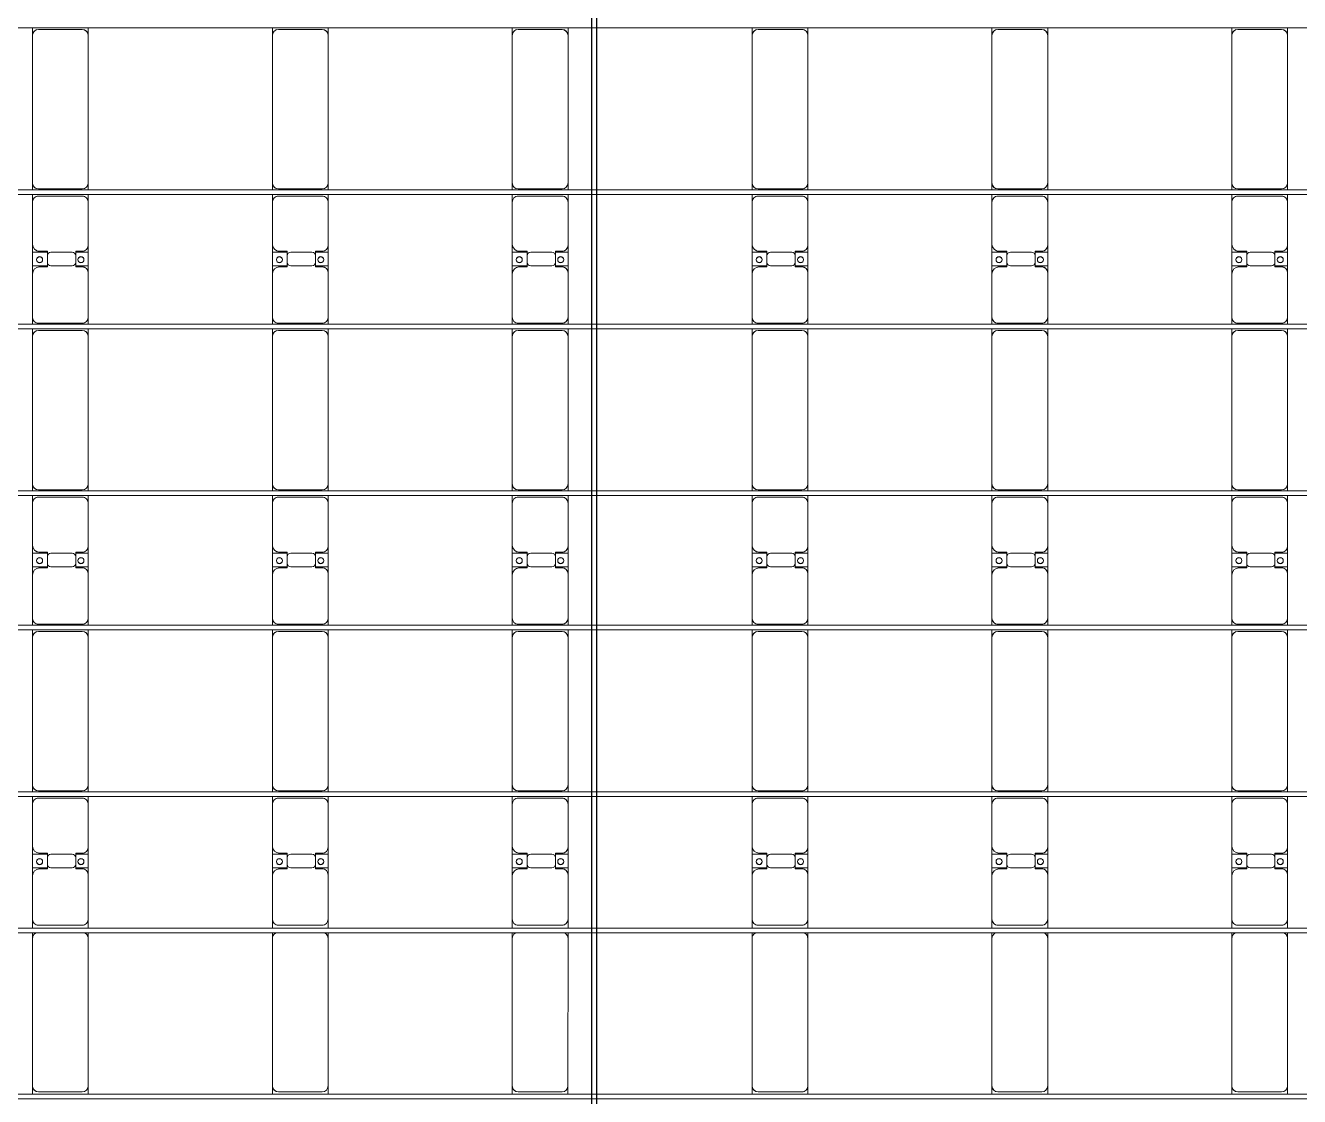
# Model space of a CAD drawing. Header units: millimetres. Extents: x -147246 to 112336, y -213734 to -86506.
# Drawn here: x -44406 to -33783, y -167387 to -158455 of the extents above; entities that cross this region are included whole.
import ezdxf

# ---------------------------------------------------------------- set-up
doc = ezdxf.new("R2010")
doc.units = ezdxf.units.MM
doc.layers.add('A-GENM', color=13, linetype='Continuous', lineweight=9)
doc.layers.add('S-BEAM', color=12, linetype='Continuous', lineweight=9)

# ---------------------------------------------------------------- blocks, each defined once
blk = doc.blocks.new('Dầm C52 - Dầm C52-18786-BỐ TRÍ KHUNG KẾT CẤU BÈ PIN 05')
at = {"layer": 'S-BEAM', "color": 1}
blk.add_line((-74474, 20), (74474, 20), dxfattribs=at)
blk = doc.blocks.new('Dầm C52 - Dầm C52-18787-BỐ TRÍ KHUNG KẾT CẤU BÈ PIN 05')
at = {"layer": 'S-BEAM', "color": 1}
for p, q in [((-74474, 20), (74474, 20)), ((74474, -20), (-74474, -20))]:
    blk.add_line(p, q, dxfattribs=at)
blk = doc.blocks.new('Dầm C52 - Dầm C52-18788-BỐ TRÍ KHUNG KẾT CẤU BÈ PIN 05')
at = {"layer": 'S-BEAM', "color": 1}
for p, q in [((-74474, 20), (74474, 20)), ((74474, -20), (-74474, -20))]:
    blk.add_line(p, q, dxfattribs=at)
blk = doc.blocks.new('Dầm C52 - Dầm C52-18789-BỐ TRÍ KHUNG KẾT CẤU BÈ PIN 05')
at = {"layer": 'S-BEAM', "color": 1}
for p, q in [((-74474, 20), (74474, 20)), ((74474, -20), (-74474, -20))]:
    blk.add_line(p, q, dxfattribs=at)
blk = doc.blocks.new('Dầm C52 - Dầm C52-18790-BỐ TRÍ KHUNG KẾT CẤU BÈ PIN 05')
at = {"layer": 'S-BEAM', "color": 1}
for p, q in [((-74474, 20), (74474, 20)), ((74474, -20), (-74474, -20))]:
    blk.add_line(p, q, dxfattribs=at)
blk = doc.blocks.new('Dầm C52 - Hộp 40x60-25899-BỐ TRÍ KHUNG KẾT CẤU BÈ PIN 05')
at = {"layer": 'S-BEAM', "color": 3, "lineweight": 25}
for p, q in [((-55977, 20), (55977, 20)), ((55977, -20), (-55977, -20))]:
    blk.add_line(p, q, dxfattribs=at)
blk = doc.blocks.new('Dai phao do pin - DẢI PHAO ĐỠ PIN-V27-BỐ TRÍ KHUNG KẾT CẤU BÈ PIN 05')
at = {"layer": 'A-GENM', "color": 7}
for p, q in [((34451, 242), (34520, 242)), ((35750, 242), (34520, 242)), ((35750, 242), (35796, 242)), ((35836, 242), (35910, 242)), ((36270, 242), (35910, 242)), ((36270, 242), (36452, 242)), ((36338, 242), (36520, 242)), ((36338, 118), (36338, 242)), ((36452, 242), (36452, 118)), ((36870, 242), (36520, 242)), ((36870, 242), (36933, 242)), ((36973, 242), (37030, 242)), ((38260, 242), (37030, 242)), ((38260, 242), (38323, 242)), ((38363, 242), (38420, 242)), ((38780, 242), (38420, 242)), ((38780, 242), (38962, 242)), ((38848, 242), (39030, 242)), ((38848, 118), (38848, 242)), ((38962, 242), (38962, 118)), ((39380, 242), (39030, 242)), ((39380, 242), (39443, 242)), ((39483, 242), (39540, 242)), ((40770, 242), (39540, 242)), ((40770, 242), (40833, 242)), ((40873, 242), (40930, 242)), ((41290, 242), (40930, 242)), ((41290, 242), (41472, 242)), ((41358, 242), (41540, 242)), ((41358, 118), (41358, 242)), ((41472, 242), (41472, 118)), ((41890, 242), (41540, 242)), ((41890, 242), (41953, 242)), ((41993, 242), (42050, 242)), ((43280, 242), (42050, 242)), ((43280, 242), (43343, 242)), ((34470, 192), (34470, -173)), ((35860, 192), (35860, -173)), ((36330, 118), (36330, 182)), ((36422, 118), (36330, 118)), ((36460, 118), (36368, 118)), ((36460, 182), (36460, 118)), ((36920, -173), (36920, 192)), ((36980, 192), (36980, -173)), ((38310, -173), (38310, 192)), ((38370, 192), (38370, -173)), ((38840, 118), (38840, 182)), ((38932, 118), (38840, 118)), ((38970, 118), (38878, 118)), ((38970, 182), (38970, 118)), ((39430, -173), (39430, 192)), ((39490, 192), (39490, -173)), ((40820, -173), (40820, 192)), ((40880, 192), (40880, -173)), ((41350, 118), (41350, 182)), ((41442, 118), (41350, 118)), ((41480, 118), (41388, 118)), ((41480, 182), (41480, 118)), ((41940, -173), (41940, 192)), ((42000, 192), (42000, -173)), ((43330, -173), (43330, 192)), ((36338, 88), (36338, -88)), ((36452, -88), (36452, 88)), ((38848, 88), (38848, -88)), ((38962, -88), (38962, 88)), ((41358, 88), (41358, -88)), ((41472, -88), (41472, 88)), ((36330, -173), (36330, -118)), ((36330, -118), (36422, -118)), ((36338, -223), (36338, -118)), ((36368, -118), (36460, -118)), ((36452, -118), (36452, -223)), ((36460, -118), (36460, -173)), ((38840, -173), (38840, -118)), ((38840, -118), (38932, -118)), ((38848, -223), (38848, -118)), ((38878, -118), (38970, -118)), ((38962, -118), (38962, -223)), ((38970, -118), (38970, -173)), ((41350, -173), (41350, -118)), ((41350, -118), (41442, -118)), ((41358, -223), (41358, -118)), ((41388, -118), (41480, -118)), ((41472, -118), (41472, -223)), ((41480, -118), (41480, -173)), ((34520, -223), (34451, -223)), ((34520, -223), (35750, -223)), ((35796, -223), (35750, -223)), ((35910, -223), (35836, -223)), ((35910, -223), (36280, -223)), ((36452, -223), (36280, -223)), ((36510, -223), (36338, -223)), ((36510, -223), (36870, -223)), ((36933, -223), (36870, -223)), ((37030, -223), (36973, -223)), ((37030, -223), (38260, -223)), ((38323, -223), (38260, -223)), ((38420, -223), (38363, -223)), ((38420, -223), (38790, -223)), ((38962, -223), (38791, -223)), ((39020, -223), (38848, -223)), ((39020, -223), (39380, -223)), ((39443, -223), (39380, -223)), ((39540, -223), (39483, -223)), ((39540, -223), (40770, -223)), ((40833, -223), (40770, -223)), ((40930, -223), (40873, -223)), ((40930, -223), (41300, -223)), ((41472, -223), (41300, -223)), ((41530, -223), (41358, -223)), ((41530, -223), (41890, -223)), ((41953, -223), (41890, -223)), ((42050, -223), (41993, -223)), ((42050, -223), (43280, -223)), ((43343, -223), (43280, -223))]:
    blk.add_line(p, q, dxfattribs=at)
for centre, radius, start, end in [((34520, 192), 50, 90, 180), ((34520, 192), 50, 105, 180), ((35750, 192), 50, 30, 90), ((35750, 192), 50, 30, 90), ((35910, 192), 50, 90, 180), ((35910, 192), 50, 135, 180), ((36270, 182), 60, 360, 90), ((36520, 182), 60, 90, 180), ((36870, 192), 50, 0, 90), ((36870, 192), 50, 0, 45), ((37030, 192), 50, 90, 180), ((37030, 192), 50, 105, 180), ((38260, 192), 50, 360, 90), ((38260, 192), 50, 15, 90), ((38420, 192), 50, 90, 180), ((38420, 192), 50, 135, 180), ((38780, 182), 60, 360, 90), ((39030, 182), 60, 90, 180), ((39380, 192), 50, 0, 90), ((39380, 192), 50, 0, 45), ((39540, 192), 50, 90, 180), ((39540, 192), 50, 105, 180), ((40770, 192), 50, 0, 90), ((40770, 192), 50, 15, 90), ((40930, 192), 50, 90, 180), ((40930, 192), 50, 135, 180), ((41290, 182), 60, 360, 90), ((41540, 182), 60, 90, 180), ((41890, 192), 50, 360, 90), ((41890, 192), 50, 360, 45), ((42050, 192), 50, 90, 180), ((42050, 192), 50, 105, 180), ((43280, 192), 50, 360, 90), ((43280, 192), 50, 15, 90), ((36270, 182), 60, 360, 30), ((36368, 88), 30, 90, 180), ((36389, 183), 25, 0, 180), ((36389, 183), 25, 180, 0), ((36391, 183), 25, 0, 180), ((36391, 183), 25, 180, 0), ((36422, 88), 30, 0, 90), ((36520, 182), 60, 150, 180), ((38780, 182), 60, 360, 30), ((38878, 88), 30, 90, 180), ((38899, 183), 25, 0, 180), ((38899, 183), 25, 180, 360), ((38901, 183), 25, 360, 180), ((38901, 183), 25, 180, 360), ((38932, 88), 30, 0, 90), ((39030, 182), 60, 150, 180), ((41290, 182), 60, 360, 30), ((41388, 88), 30, 90, 180), ((41409, 183), 25, 0, 180), ((41409, 183), 25, 180, 0), ((41411, 183), 25, 0, 180), ((41411, 183), 25, 180, 0), ((41442, 88), 30, 0, 90), ((41540, 182), 60, 150, 180), ((36368, -88), 30, 180, 270), ((36422, -88), 30, 270, 360), ((38878, -88), 30, 180, 270), ((38932, -88), 30, 270, 0), ((41388, -88), 30, 180, 270), ((41442, -88), 30, 270, 0), ((34520, -173), 50, 180, 270), ((34520, -173), 50, 180, 270), ((35750, -173), 50, 270, 330), ((35750, -173), 50, 285, 330), ((35910, -173), 50, 180, 270), ((35910, -173), 50, 180, 225), ((36280, -173), 50, 270, 360), ((36280, -173), 50, 315, 0), ((36389, -162), 25, 0, 180), ((36389, -162), 25, 180, 0), ((36391, -162), 25, 0, 180), ((36391, -162), 25, 180, 0), ((36510, -173), 50, 180, 270), ((36510, -173), 50, 180, 225), ((36870, -173), 50, 270, 0), ((36870, -173), 50, 315, 360), ((37030, -173), 50, 180, 270), ((37030, -173), 50, 180, 270), ((38260, -173), 50, 270, 360), ((38260, -173), 50, 285, 360), ((38420, -173), 50, 180, 270), ((38420, -173), 50, 180, 225), ((38790, -173), 50, 270, 0), ((38790, -173), 50, 315, 0), ((38899, -162), 25, 360, 180), ((38899, -162), 25, 180, 360), ((38901, -162), 25, 0, 180), ((38901, -162), 25, 180, 360), ((39020, -173), 50, 180, 270), ((39020, -173), 50, 180, 225), ((39380, -173), 50, 270, 0), ((39380, -173), 50, 315, 0), ((39540, -173), 50, 180, 270), ((39540, -173), 50, 180, 270), ((40770, -173), 50, 270, 360), ((40770, -173), 50, 285, 0), ((40930, -173), 50, 180, 270), ((40930, -173), 50, 180, 225), ((41300, -173), 50, 270, 360), ((41300, -173), 50, 315, 0), ((41409, -162), 25, 360, 180), ((41409, -162), 25, 180, 360), ((41411, -162), 25, 0, 180), ((41411, -162), 25, 180, 0), ((41530, -173), 50, 180, 270), ((41530, -173), 50, 180, 225), ((41890, -173), 50, 270, 0), ((41890, -173), 50, 315, 0), ((42050, -173), 50, 180, 270), ((42050, -173), 50, 180, 270), ((43280, -173), 50, 270, 360), ((43280, -173), 50, 285, 360)]:
    blk.add_arc(centre, radius, start, end, dxfattribs=at)
blk = doc.blocks.new('Dai phao do pin - DẢI PHAO ĐỠ PIN-V28-BỐ TRÍ KHUNG KẾT CẤU BÈ PIN 05')
at = {"layer": 'A-GENM', "color": 7}
for p, q in [((34451, 242), (34520, 242)), ((35750, 242), (34520, 242)), ((35750, 242), (35796, 242)), ((35836, 242), (35910, 242)), ((36270, 242), (35910, 242)), ((36270, 242), (36452, 242)), ((36338, 242), (36520, 242)), ((36338, 118), (36338, 242)), ((36452, 242), (36452, 118)), ((36870, 242), (36520, 242)), ((36870, 242), (36933, 242)), ((36973, 242), (37030, 242)), ((38260, 242), (37030, 242)), ((38260, 242), (38323, 242)), ((38363, 242), (38420, 242)), ((38780, 242), (38420, 242)), ((38780, 242), (38962, 242)), ((38848, 242), (39030, 242)), ((38848, 118), (38848, 242)), ((38962, 242), (38962, 118)), ((39380, 242), (39030, 242)), ((39380, 242), (39443, 242)), ((39483, 242), (39540, 242)), ((40770, 242), (39540, 242)), ((40770, 242), (40833, 242)), ((40873, 242), (40930, 242)), ((41290, 242), (40930, 242)), ((41290, 242), (41472, 242)), ((41358, 242), (41540, 242)), ((41358, 118), (41358, 242)), ((41472, 242), (41472, 118)), ((41890, 242), (41540, 242)), ((41890, 242), (41953, 242)), ((41993, 242), (42050, 242)), ((43280, 242), (42050, 242)), ((43280, 242), (43343, 242)), ((34470, 192), (34470, -173)), ((35860, 192), (35860, -173)), ((36330, 118), (36330, 182)), ((36422, 118), (36330, 118)), ((36460, 118), (36368, 118)), ((36460, 182), (36460, 118)), ((36920, -173), (36920, 192)), ((36980, 192), (36980, -173)), ((38310, -173), (38310, 192)), ((38370, 192), (38370, -173)), ((38840, 118), (38840, 182)), ((38932, 118), (38840, 118)), ((38970, 118), (38878, 118)), ((38970, 182), (38970, 118)), ((39430, -173), (39430, 192)), ((39490, 192), (39490, -173)), ((40820, -173), (40820, 192)), ((40880, 192), (40880, -173)), ((41350, 118), (41350, 182)), ((41442, 118), (41350, 118)), ((41480, 118), (41388, 118)), ((41480, 182), (41480, 118)), ((41940, -173), (41940, 192)), ((42000, 192), (42000, -173)), ((43330, -173), (43330, 192)), ((36338, 88), (36338, -88)), ((36452, -88), (36452, 88)), ((38848, 88), (38848, -88)), ((38962, -88), (38962, 88)), ((41358, 88), (41358, -88)), ((41472, -88), (41472, 88)), ((36330, -173), (36330, -118)), ((36330, -118), (36422, -118)), ((36338, -223), (36338, -118)), ((36368, -118), (36460, -118)), ((36452, -118), (36452, -223)), ((36460, -118), (36460, -173)), ((38840, -173), (38840, -118)), ((38840, -118), (38932, -118)), ((38848, -223), (38848, -118)), ((38878, -118), (38970, -118)), ((38962, -118), (38962, -223)), ((38970, -118), (38970, -173)), ((41350, -173), (41350, -118)), ((41350, -118), (41442, -118)), ((41358, -223), (41358, -118)), ((41388, -118), (41480, -118)), ((41472, -118), (41472, -223)), ((41480, -118), (41480, -173)), ((34520, -223), (34451, -223)), ((34520, -223), (35750, -223)), ((35796, -223), (35750, -223)), ((35910, -223), (35836, -223)), ((35910, -223), (36280, -223)), ((36452, -223), (36280, -223)), ((36510, -223), (36338, -223)), ((36510, -223), (36870, -223)), ((36933, -223), (36870, -223)), ((37030, -223), (36973, -223)), ((37030, -223), (38260, -223)), ((38323, -223), (38260, -223)), ((38420, -223), (38363, -223)), ((38420, -223), (38790, -223)), ((38962, -223), (38791, -223)), ((39020, -223), (38848, -223)), ((39020, -223), (39380, -223)), ((39443, -223), (39380, -223)), ((39540, -223), (39483, -223)), ((39540, -223), (40770, -223)), ((40833, -223), (40770, -223)), ((40930, -223), (40873, -223)), ((40930, -223), (41300, -223)), ((41472, -223), (41300, -223)), ((41530, -223), (41358, -223)), ((41530, -223), (41890, -223)), ((41953, -223), (41890, -223)), ((42050, -223), (41993, -223)), ((42050, -223), (43280, -223)), ((43343, -223), (43280, -223))]:
    blk.add_line(p, q, dxfattribs=at)
for centre, radius, start, end in [((34520, 192), 50, 90, 180), ((34520, 192), 50, 105, 180), ((35750, 192), 50, 30, 90), ((35750, 192), 50, 50.7467, 90), ((35750, 192), 50, 30, 45), ((35910, 192), 50, 90, 180), ((35910, 192), 50, 135, 180), ((36270, 182), 60, 360, 90), ((36520, 182), 60, 90, 180), ((36870, 192), 50, 0, 90), ((36870, 192), 50, 0, 45), ((37030, 192), 50, 90, 180), ((37030, 192), 50, 105, 180), ((38260, 192), 50, 360, 90), ((38260, 192), 50, 50.7657, 90), ((38260, 192), 50, 15, 45), ((38420, 192), 50, 90, 180), ((38420, 192), 50, 135, 180), ((38780, 182), 60, 360, 90), ((39030, 182), 60, 90, 180), ((39380, 192), 50, 0, 90), ((39380, 192), 50, 0, 45), ((39540, 192), 50, 90, 180), ((39540, 192), 50, 105, 180), ((40770, 192), 50, 0, 90), ((40770, 192), 50, 50.7846, 90), ((40770, 192), 50, 15, 45), ((40930, 192), 50, 90, 180), ((40930, 192), 50, 135, 180), ((41290, 182), 60, 360, 90), ((41540, 182), 60, 90, 180), ((41890, 192), 50, 360, 90), ((41890, 192), 50, 360, 45), ((42050, 192), 50, 90, 180), ((42050, 192), 50, 105, 180), ((43280, 192), 50, 360, 90), ((43280, 192), 50, 50.8035, 90), ((43280, 192), 50, 15, 45), ((36270, 182), 60, 360, 30), ((36368, 88), 30, 90, 180), ((36389, 183), 25, 0, 180), ((36389, 183), 25, 180, 0), ((36391, 183), 25, 0, 180), ((36391, 183), 25, 180, 0), ((36422, 88), 30, 0, 90), ((36520, 182), 60, 150, 180), ((38780, 182), 60, 360, 30), ((38878, 88), 30, 90, 180), ((38899, 183), 25, 0, 180), ((38899, 183), 25, 180, 360), ((38901, 183), 25, 360, 180), ((38901, 183), 25, 180, 360), ((38932, 88), 30, 0, 90), ((39030, 182), 60, 150, 180), ((41290, 182), 60, 360, 30), ((41388, 88), 30, 90, 180), ((41409, 183), 25, 0, 180), ((41409, 183), 25, 180, 0), ((41411, 183), 25, 0, 180), ((41411, 183), 25, 180, 0), ((41442, 88), 30, 0, 90), ((41540, 182), 60, 150, 180), ((36368, -88), 30, 180, 270), ((36422, -88), 30, 270, 360), ((38878, -88), 30, 180, 270), ((38932, -88), 30, 270, 0), ((41388, -88), 30, 180, 270), ((41442, -88), 30, 270, 0), ((34520, -173), 50, 180, 270), ((34520, -173), 50, 180, 270), ((35750, -173), 50, 270, 330), ((35750, -173), 50, 285, 330), ((35910, -173), 50, 180, 270), ((35910, -173), 50, 180, 225), ((36280, -173), 50, 270, 360), ((36280, -173), 50, 315, 0), ((36389, -162), 25, 0, 180), ((36389, -162), 25, 180, 0), ((36391, -162), 25, 0, 180), ((36391, -162), 25, 180, 0), ((36510, -173), 50, 180, 270), ((36510, -173), 50, 180, 225), ((36870, -173), 50, 270, 0), ((36870, -173), 50, 315, 360), ((37030, -173), 50, 180, 270), ((37030, -173), 50, 180, 270), ((38260, -173), 50, 270, 360), ((38260, -173), 50, 285, 360), ((38420, -173), 50, 180, 270), ((38420, -173), 50, 180, 225), ((38790, -173), 50, 270, 0), ((38790, -173), 50, 315, 0), ((38899, -162), 25, 360, 180), ((38899, -162), 25, 180, 360), ((38901, -162), 25, 0, 180), ((38901, -162), 25, 180, 360), ((39020, -173), 50, 180, 270), ((39020, -173), 50, 180, 225), ((39380, -173), 50, 270, 0), ((39380, -173), 50, 315, 0), ((39540, -173), 50, 180, 270), ((39540, -173), 50, 180, 270), ((40770, -173), 50, 270, 360), ((40770, -173), 50, 285, 0), ((40930, -173), 50, 180, 270), ((40930, -173), 50, 180, 225), ((41300, -173), 50, 270, 360), ((41300, -173), 50, 315, 0), ((41409, -162), 25, 360, 180), ((41409, -162), 25, 180, 360), ((41411, -162), 25, 0, 180), ((41411, -162), 25, 180, 0), ((41530, -173), 50, 180, 270), ((41530, -173), 50, 180, 225), ((41890, -173), 50, 270, 0), ((41890, -173), 50, 315, 0), ((42050, -173), 50, 180, 270), ((42050, -173), 50, 180, 270), ((43280, -173), 50, 270, 360), ((43280, -173), 50, 285, 360)]:
    blk.add_arc(centre, radius, start, end, dxfattribs=at)
blk = doc.blocks.new('Dai phao do pin - DẢI PHAO ĐỠ PIN-V29-BỐ TRÍ KHUNG KẾT CẤU BÈ PIN 05')
at = {"layer": 'A-GENM', "color": 7}
for p, q in [((34451, 242), (34520, 242)), ((35750, 242), (34520, 242)), ((35750, 242), (35796, 242)), ((35836, 242), (35910, 242)), ((36270, 242), (35910, 242)), ((36270, 242), (36452, 242)), ((36338, 242), (36520, 242)), ((36338, 118), (36338, 242)), ((36452, 242), (36452, 118)), ((36870, 242), (36520, 242)), ((36870, 242), (36933, 242)), ((36973, 242), (37030, 242)), ((38260, 242), (37030, 242)), ((38260, 242), (38323, 242)), ((38363, 242), (38420, 242)), ((38780, 242), (38420, 242)), ((38780, 242), (38962, 242)), ((38848, 242), (39030, 242)), ((38848, 118), (38848, 242)), ((38962, 242), (38962, 118)), ((39380, 242), (39030, 242)), ((39380, 242), (39443, 242)), ((39483, 242), (39540, 242)), ((40770, 242), (39540, 242)), ((40770, 242), (40833, 242)), ((40873, 242), (40930, 242)), ((41290, 242), (40930, 242)), ((41290, 242), (41472, 242)), ((41358, 242), (41540, 242)), ((41358, 118), (41358, 242)), ((41472, 242), (41472, 118)), ((41890, 242), (41540, 242)), ((41890, 242), (41953, 242)), ((41993, 242), (42050, 242)), ((43280, 242), (42050, 242)), ((43280, 242), (43343, 242)), ((34470, 192), (34470, -173)), ((35860, 192), (35860, -173)), ((36330, 118), (36330, 182)), ((36422, 118), (36330, 118)), ((36460, 118), (36368, 118)), ((36460, 182), (36460, 118)), ((36920, -173), (36920, 192)), ((36980, 192), (36980, -173)), ((38310, -173), (38310, 192)), ((38370, 192), (38370, -173)), ((38840, 118), (38840, 182)), ((38932, 118), (38840, 118)), ((38970, 118), (38878, 118)), ((38970, 182), (38970, 118)), ((39430, -173), (39430, 192)), ((39490, 192), (39490, -173)), ((40820, -173), (40820, 192)), ((40880, 192), (40880, -173)), ((41350, 118), (41350, 182)), ((41442, 118), (41350, 118)), ((41480, 118), (41388, 118)), ((41480, 182), (41480, 118)), ((41940, -173), (41940, 192)), ((42000, 192), (42000, -173)), ((43330, -173), (43330, 192)), ((36338, 88), (36338, -88)), ((36452, -88), (36452, 88)), ((38848, 88), (38848, -88)), ((38962, -88), (38962, 88)), ((41358, 88), (41358, -88)), ((41472, -88), (41472, 88)), ((36330, -173), (36330, -118)), ((36330, -118), (36422, -118)), ((36338, -223), (36338, -118)), ((36368, -118), (36460, -118)), ((36452, -118), (36452, -223)), ((36460, -118), (36460, -173)), ((38840, -173), (38840, -118)), ((38840, -118), (38932, -118)), ((38848, -223), (38848, -118)), ((38878, -118), (38970, -118)), ((38962, -118), (38962, -223)), ((38970, -118), (38970, -173)), ((41350, -173), (41350, -118)), ((41350, -118), (41442, -118)), ((41358, -223), (41358, -118)), ((41388, -118), (41480, -118)), ((41472, -118), (41472, -223)), ((41480, -118), (41480, -173)), ((34520, -223), (34451, -223)), ((34520, -223), (35750, -223)), ((35796, -223), (35750, -223)), ((35910, -223), (35836, -223)), ((35910, -223), (36280, -223)), ((36452, -223), (36280, -223)), ((36510, -223), (36338, -223)), ((36510, -223), (36870, -223)), ((36933, -223), (36870, -223)), ((37030, -223), (36973, -223)), ((37030, -223), (38260, -223)), ((38323, -223), (38260, -223)), ((38420, -223), (38363, -223)), ((38420, -223), (38790, -223)), ((38962, -223), (38791, -223)), ((39020, -223), (38848, -223)), ((39020, -223), (39380, -223)), ((39443, -223), (39380, -223)), ((39540, -223), (39483, -223)), ((39540, -223), (40770, -223)), ((40833, -223), (40770, -223)), ((40930, -223), (40873, -223)), ((40930, -223), (41300, -223)), ((41472, -223), (41300, -223)), ((41530, -223), (41358, -223)), ((41530, -223), (41890, -223)), ((41953, -223), (41890, -223)), ((42050, -223), (41993, -223)), ((42050, -223), (43280, -223)), ((43343, -223), (43280, -223))]:
    blk.add_line(p, q, dxfattribs=at)
for centre, radius, start, end in [((34520, 192), 50, 90, 180), ((34520, 192), 50, 105, 180), ((35750, 192), 50, 30, 90), ((35750, 192), 50, 30, 90), ((35910, 192), 50, 90, 180), ((35910, 192), 50, 135, 180), ((36270, 182), 60, 360, 90), ((36520, 182), 60, 90, 180), ((36870, 192), 50, 0, 90), ((36870, 192), 50, 0, 45), ((37030, 192), 50, 90, 180), ((37030, 192), 50, 105, 180), ((38260, 192), 50, 360, 90), ((38260, 192), 50, 15, 90), ((38420, 192), 50, 90, 180), ((38420, 192), 50, 135, 180), ((38780, 182), 60, 360, 90), ((39030, 182), 60, 90, 180), ((39380, 192), 50, 0, 90), ((39380, 192), 50, 0, 45), ((39540, 192), 50, 90, 180), ((39540, 192), 50, 105, 180), ((40770, 192), 50, 0, 90), ((40770, 192), 50, 15, 90), ((40930, 192), 50, 90, 180), ((40930, 192), 50, 135, 180), ((41290, 182), 60, 360, 90), ((41540, 182), 60, 90, 180), ((41890, 192), 50, 360, 90), ((41890, 192), 50, 360, 45), ((42050, 192), 50, 90, 180), ((42050, 192), 50, 105, 180), ((43280, 192), 50, 360, 90), ((43280, 192), 50, 15, 90), ((36270, 182), 60, 360, 30), ((36368, 88), 30, 90, 180), ((36389, 183), 25, 0, 180), ((36389, 183), 25, 180, 0), ((36391, 183), 25, 0, 180), ((36391, 183), 25, 180, 0), ((36422, 88), 30, 0, 90), ((36520, 182), 60, 150, 180), ((38780, 182), 60, 360, 30), ((38878, 88), 30, 90, 180), ((38899, 183), 25, 0, 180), ((38899, 183), 25, 180, 360), ((38901, 183), 25, 360, 180), ((38901, 183), 25, 180, 360), ((38932, 88), 30, 0, 90), ((39030, 182), 60, 150, 180), ((41290, 182), 60, 360, 30), ((41388, 88), 30, 90, 180), ((41409, 183), 25, 0, 180), ((41409, 183), 25, 180, 0), ((41411, 183), 25, 0, 180), ((41411, 183), 25, 180, 0), ((41442, 88), 30, 0, 90), ((41540, 182), 60, 150, 180), ((36368, -88), 30, 180, 270), ((36422, -88), 30, 270, 360), ((38878, -88), 30, 180, 270), ((38932, -88), 30, 270, 0), ((41388, -88), 30, 180, 270), ((41442, -88), 30, 270, 0), ((34520, -173), 50, 180, 270), ((34520, -173), 50, 180, 270), ((35750, -173), 50, 270, 330), ((35750, -173), 50, 285, 330), ((35910, -173), 50, 180, 270), ((35910, -173), 50, 180, 225), ((36280, -173), 50, 270, 360), ((36280, -173), 50, 315, 0), ((36389, -162), 25, 0, 180), ((36389, -162), 25, 180, 0), ((36391, -162), 25, 0, 180), ((36391, -162), 25, 180, 0), ((36510, -173), 50, 180, 270), ((36510, -173), 50, 180, 225), ((36870, -173), 50, 270, 0), ((36870, -173), 50, 315, 360), ((37030, -173), 50, 180, 270), ((37030, -173), 50, 180, 270), ((38260, -173), 50, 270, 360), ((38260, -173), 50, 285, 360), ((38420, -173), 50, 180, 270), ((38420, -173), 50, 180, 225), ((38790, -173), 50, 270, 0), ((38790, -173), 50, 315, 0), ((38899, -162), 25, 360, 180), ((38899, -162), 25, 180, 360), ((38901, -162), 25, 0, 180), ((38901, -162), 25, 180, 360), ((39020, -173), 50, 180, 270), ((39020, -173), 50, 180, 225), ((39380, -173), 50, 270, 0), ((39380, -173), 50, 315, 0), ((39540, -173), 50, 180, 270), ((39540, -173), 50, 180, 270), ((40770, -173), 50, 270, 360), ((40770, -173), 50, 285, 0), ((40930, -173), 50, 180, 270), ((40930, -173), 50, 180, 225), ((41300, -173), 50, 270, 360), ((41300, -173), 50, 315, 0), ((41409, -162), 25, 360, 180), ((41409, -162), 25, 180, 360), ((41411, -162), 25, 0, 180), ((41411, -162), 25, 180, 0), ((41530, -173), 50, 180, 270), ((41530, -173), 50, 180, 225), ((41890, -173), 50, 270, 0), ((41890, -173), 50, 315, 0), ((42050, -173), 50, 180, 270), ((42050, -173), 50, 180, 270), ((43280, -173), 50, 270, 360), ((43280, -173), 50, 285, 360)]:
    blk.add_arc(centre, radius, start, end, dxfattribs=at)
blk = doc.blocks.new('Dai phao do pin - DẢI PHAO ĐỠ PIN-V30-BỐ TRÍ KHUNG KẾT CẤU BÈ PIN 05')
at = {"layer": 'A-GENM', "color": 7}
for p, q in [((34451, 242), (34520, 242)), ((35750, 242), (34520, 242)), ((35750, 242), (35796, 242)), ((35836, 242), (35910, 242)), ((36270, 242), (35910, 242)), ((36270, 242), (36452, 242)), ((36338, 242), (36520, 242)), ((36338, 118), (36338, 242)), ((36452, 242), (36452, 118)), ((36870, 242), (36520, 242)), ((36870, 242), (36933, 242)), ((36973, 242), (37030, 242)), ((38260, 242), (37030, 242)), ((38260, 242), (38323, 242)), ((38363, 242), (38420, 242)), ((38780, 242), (38420, 242)), ((38780, 242), (38962, 242)), ((38848, 242), (39030, 242)), ((38848, 118), (38848, 242)), ((38962, 242), (38962, 118)), ((39380, 242), (39030, 242)), ((39380, 242), (39443, 242)), ((39483, 242), (39540, 242)), ((40770, 242), (39540, 242)), ((40770, 242), (40833, 242)), ((40873, 242), (40930, 242)), ((41290, 242), (40930, 242)), ((41290, 242), (41472, 242)), ((41358, 242), (41540, 242)), ((41358, 118), (41358, 242)), ((41472, 242), (41472, 118)), ((41890, 242), (41540, 242)), ((41890, 242), (41953, 242)), ((41993, 242), (42050, 242)), ((43280, 242), (42050, 242)), ((43280, 242), (43343, 242)), ((34470, 192), (34470, -173)), ((35860, 192), (35860, -173)), ((36330, 118), (36330, 182)), ((36422, 118), (36330, 118)), ((36460, 118), (36368, 118)), ((36460, 182), (36460, 118)), ((36920, -173), (36920, 192)), ((36980, 192), (36980, -173)), ((38310, -173), (38310, 192)), ((38370, 192), (38370, -173)), ((38840, 118), (38840, 182)), ((38932, 118), (38840, 118)), ((38970, 118), (38878, 118)), ((38970, 182), (38970, 118)), ((39430, -173), (39430, 192)), ((39490, 192), (39490, -173)), ((40820, -173), (40820, 192)), ((40880, 192), (40880, -173)), ((41350, 118), (41350, 182)), ((41442, 118), (41350, 118)), ((41480, 118), (41388, 118)), ((41480, 182), (41480, 118)), ((41940, -173), (41940, 192)), ((42000, 192), (42000, -173)), ((43330, -173), (43330, 192)), ((36338, 88), (36338, -88)), ((36452, -88), (36452, 88)), ((38848, 88), (38848, -88)), ((38962, -88), (38962, 88)), ((41358, 88), (41358, -88)), ((41472, -88), (41472, 88)), ((36330, -173), (36330, -118)), ((36330, -118), (36422, -118)), ((36338, -223), (36338, -118)), ((36368, -118), (36460, -118)), ((36452, -118), (36452, -223)), ((36460, -118), (36460, -173)), ((38840, -173), (38840, -118)), ((38840, -118), (38932, -118)), ((38848, -223), (38848, -118)), ((38878, -118), (38970, -118)), ((38962, -118), (38962, -223)), ((38970, -118), (38970, -173)), ((41350, -173), (41350, -118)), ((41350, -118), (41442, -118)), ((41358, -223), (41358, -118)), ((41388, -118), (41480, -118)), ((41472, -118), (41472, -223)), ((41480, -118), (41480, -173)), ((34520, -223), (34451, -223)), ((34520, -223), (35750, -223)), ((35796, -223), (35750, -223)), ((35910, -223), (35836, -223)), ((35910, -223), (36280, -223)), ((36452, -223), (36280, -223)), ((36510, -223), (36338, -223)), ((36510, -223), (36870, -223)), ((36933, -223), (36870, -223)), ((37030, -223), (36973, -223)), ((37030, -223), (38260, -223)), ((38323, -223), (38260, -223)), ((38420, -223), (38363, -223)), ((38420, -223), (38790, -223)), ((38962, -223), (38791, -223)), ((39020, -223), (38848, -223)), ((39020, -223), (39380, -223)), ((39443, -223), (39380, -223)), ((39540, -223), (39483, -223)), ((39540, -223), (40770, -223)), ((40833, -223), (40770, -223)), ((40930, -223), (40873, -223)), ((40930, -223), (41300, -223)), ((41472, -223), (41300, -223)), ((41530, -223), (41358, -223)), ((41530, -223), (41890, -223)), ((41953, -223), (41890, -223)), ((42050, -223), (41993, -223)), ((42050, -223), (43280, -223)), ((43343, -223), (43280, -223))]:
    blk.add_line(p, q, dxfattribs=at)
for centre, radius, start, end in [((34520, 192), 50, 90, 180), ((34520, 192), 50, 105, 180), ((35750, 192), 50, 30, 90), ((35750, 192), 50, 30, 90), ((35910, 192), 50, 90, 180), ((35910, 192), 50, 135, 180), ((36270, 182), 60, 360, 90), ((36520, 182), 60, 90, 180), ((36870, 192), 50, 0, 90), ((36870, 192), 50, 0, 45), ((37030, 192), 50, 90, 180), ((37030, 192), 50, 105, 180), ((38260, 192), 50, 360, 90), ((38260, 192), 50, 15, 90), ((38420, 192), 50, 90, 180), ((38420, 192), 50, 135, 180), ((38780, 182), 60, 360, 90), ((39030, 182), 60, 90, 180), ((39380, 192), 50, 0, 90), ((39380, 192), 50, 0, 45), ((39540, 192), 50, 90, 180), ((39540, 192), 50, 105, 180), ((40770, 192), 50, 0, 90), ((40770, 192), 50, 15, 90), ((40930, 192), 50, 90, 180), ((40930, 192), 50, 135, 180), ((41290, 182), 60, 360, 90), ((41540, 182), 60, 90, 180), ((41890, 192), 50, 360, 90), ((41890, 192), 50, 360, 45), ((42050, 192), 50, 90, 180), ((42050, 192), 50, 105, 180), ((43280, 192), 50, 360, 90), ((43280, 192), 50, 15, 90), ((36270, 182), 60, 360, 30), ((36368, 88), 30, 90, 180), ((36389, 183), 25, 0, 180), ((36389, 183), 25, 180, 0), ((36391, 183), 25, 0, 180), ((36391, 183), 25, 180, 0), ((36422, 88), 30, 0, 90), ((36520, 182), 60, 150, 180), ((38780, 182), 60, 360, 30), ((38878, 88), 30, 90, 180), ((38899, 183), 25, 0, 180), ((38899, 183), 25, 180, 360), ((38901, 183), 25, 360, 180), ((38901, 183), 25, 180, 360), ((38932, 88), 30, 0, 90), ((39030, 182), 60, 150, 180), ((41290, 182), 60, 360, 30), ((41388, 88), 30, 90, 180), ((41409, 183), 25, 0, 180), ((41409, 183), 25, 180, 0), ((41411, 183), 25, 0, 180), ((41411, 183), 25, 180, 0), ((41442, 88), 30, 0, 90), ((41540, 182), 60, 150, 180), ((36368, -88), 30, 180, 270), ((36422, -88), 30, 270, 360), ((38878, -88), 30, 180, 270), ((38932, -88), 30, 270, 0), ((41388, -88), 30, 180, 270), ((41442, -88), 30, 270, 0), ((34520, -173), 50, 180, 270), ((34520, -173), 50, 180, 225), ((34520, -173), 50, 228.811, 270), ((35750, -173), 50, 270, 330), ((35750, -173), 50, 285, 311.1988), ((35750, -173), 50, 315, 330), ((35910, -173), 50, 180, 270), ((35910, -173), 50, 180, 225), ((36280, -173), 50, 270, 360), ((36280, -173), 50, 315, 0), ((36389, -162), 25, 0, 180), ((36389, -162), 25, 180, 0), ((36391, -162), 25, 0, 180), ((36391, -162), 25, 180, 0), ((36510, -173), 50, 180, 270), ((36510, -173), 50, 180, 225), ((36870, -173), 50, 270, 0), ((36870, -173), 50, 315, 360), ((37030, -173), 50, 180, 270), ((37030, -173), 50, 180, 225), ((37030, -173), 50, 228.792, 270), ((38260, -173), 50, 270, 360), ((38260, -173), 50, 285, 360), ((38420, -173), 50, 180, 270), ((38420, -173), 50, 180, 225), ((38790, -173), 50, 270, 0), ((38790, -173), 50, 315, 0), ((38899, -162), 25, 360, 180), ((38899, -162), 25, 180, 360), ((38901, -162), 25, 0, 180), ((38901, -162), 25, 180, 360), ((39020, -173), 50, 180, 270), ((39020, -173), 50, 180, 225), ((39380, -173), 50, 270, 0), ((39380, -173), 50, 315, 0), ((39540, -173), 50, 180, 270), ((39540, -173), 50, 180, 270), ((40770, -173), 50, 270, 360), ((40770, -173), 50, 285, 0), ((40930, -173), 50, 180, 270), ((40930, -173), 50, 180, 225), ((41300, -173), 50, 270, 360), ((41300, -173), 50, 315, 0), ((41409, -162), 25, 360, 180), ((41409, -162), 25, 180, 360), ((41411, -162), 25, 0, 180), ((41411, -162), 25, 180, 0), ((41530, -173), 50, 180, 270), ((41530, -173), 50, 180, 225), ((41890, -173), 50, 270, 0), ((41890, -173), 50, 315, 0), ((42050, -173), 50, 180, 270), ((42050, -173), 50, 180, 225), ((42050, -173), 50, 228.7542, 270), ((43280, -173), 50, 270, 360), ((43280, -173), 50, 285, 311.2556), ((43280, -173), 50, 315, 360)]:
    blk.add_arc(centre, radius, start, end, dxfattribs=at)
blk = doc.blocks.new('Dai phao do pin - DẢI PHAO ĐỠ PIN-V31-BỐ TRÍ KHUNG KẾT CẤU BÈ PIN 05')
at = {"layer": 'A-GENM', "color": 7}
for p, q in [((34451, 242), (34520, 242)), ((35750, 242), (34520, 242)), ((35750, 242), (35796, 242)), ((35836, 242), (35910, 242)), ((36270, 242), (35910, 242)), ((36270, 242), (36452, 242)), ((36338, 242), (36520, 242)), ((36338, 118), (36338, 242)), ((36452, 242), (36452, 118)), ((36870, 242), (36520, 242)), ((36870, 242), (36933, 242)), ((36973, 242), (37030, 242)), ((38260, 242), (37030, 242)), ((38260, 242), (38323, 242)), ((38363, 242), (38420, 242)), ((38780, 242), (38420, 242)), ((38780, 242), (38962, 242)), ((38848, 242), (39030, 242)), ((38848, 118), (38848, 242)), ((38962, 242), (38962, 118)), ((39380, 242), (39030, 242)), ((39380, 242), (39443, 242)), ((39483, 242), (39540, 242)), ((40770, 242), (39540, 242)), ((40770, 242), (40833, 242)), ((40873, 242), (40930, 242)), ((41290, 242), (40930, 242)), ((41290, 242), (41472, 242)), ((41358, 242), (41540, 242)), ((41358, 118), (41358, 242)), ((41472, 242), (41472, 118)), ((41890, 242), (41540, 242)), ((41890, 242), (41953, 242)), ((41993, 242), (42050, 242)), ((43280, 242), (42050, 242)), ((43280, 242), (43343, 242)), ((34470, 192), (34470, -173)), ((35860, 192), (35860, -173)), ((36330, 118), (36330, 182)), ((36422, 118), (36330, 118)), ((36460, 118), (36368, 118)), ((36460, 182), (36460, 118)), ((36920, -173), (36920, 192)), ((36980, 192), (36980, -173)), ((38310, -173), (38310, 192)), ((38370, 192), (38370, -173)), ((38840, 118), (38840, 182)), ((38932, 118), (38840, 118)), ((38970, 118), (38878, 118)), ((38970, 182), (38970, 118)), ((39430, -173), (39430, 192)), ((39490, 192), (39490, -173)), ((40820, -173), (40820, 192)), ((40880, 192), (40880, -173)), ((41350, 118), (41350, 182)), ((41442, 118), (41350, 118)), ((41480, 118), (41388, 118)), ((41480, 182), (41480, 118)), ((41940, -173), (41940, 192)), ((42000, 192), (42000, -173)), ((43330, -173), (43330, 192)), ((36338, 88), (36338, -88)), ((36452, -88), (36452, 88)), ((38848, 88), (38848, -88)), ((38962, -88), (38962, 88)), ((41358, 88), (41358, -88)), ((41472, -88), (41472, 88)), ((36330, -173), (36330, -118)), ((36330, -118), (36422, -118)), ((36338, -223), (36338, -118)), ((36368, -118), (36460, -118)), ((36452, -118), (36452, -223)), ((36460, -118), (36460, -173)), ((38840, -173), (38840, -118)), ((38840, -118), (38932, -118)), ((38848, -223), (38848, -118)), ((38878, -118), (38970, -118)), ((38962, -118), (38962, -223)), ((38970, -118), (38970, -173)), ((41350, -173), (41350, -118)), ((41350, -118), (41442, -118)), ((41358, -223), (41358, -118)), ((41388, -118), (41480, -118)), ((41472, -118), (41472, -223)), ((41480, -118), (41480, -173)), ((34520, -223), (34451, -223)), ((34520, -223), (35750, -223)), ((35796, -223), (35750, -223)), ((35910, -223), (35836, -223)), ((35910, -223), (36280, -223)), ((36452, -223), (36280, -223)), ((36510, -223), (36338, -223)), ((36510, -223), (36870, -223)), ((36933, -223), (36870, -223)), ((37030, -223), (36973, -223)), ((37030, -223), (38260, -223)), ((38323, -223), (38260, -223)), ((38420, -223), (38363, -223)), ((38420, -223), (38790, -223)), ((38962, -223), (38791, -223)), ((39020, -223), (38848, -223)), ((39020, -223), (39380, -223)), ((39443, -223), (39380, -223)), ((39540, -223), (39483, -223)), ((39540, -223), (40770, -223)), ((40833, -223), (40770, -223)), ((40930, -223), (40873, -223)), ((40930, -223), (41300, -223)), ((41472, -223), (41300, -223)), ((41530, -223), (41358, -223)), ((41530, -223), (41890, -223)), ((41953, -223), (41890, -223)), ((42050, -223), (41993, -223)), ((42050, -223), (43280, -223)), ((43343, -223), (43280, -223))]:
    blk.add_line(p, q, dxfattribs=at)
for centre, radius, start, end in [((34520, 192), 50, 90, 180), ((34520, 192), 50, 105, 180), ((35750, 192), 50, 30, 90), ((35750, 192), 50, 30, 90), ((35910, 192), 50, 90, 180), ((35910, 192), 50, 135, 180), ((36270, 182), 60, 360, 90), ((36520, 182), 60, 90, 180), ((36870, 192), 50, 0, 90), ((36870, 192), 50, 0, 45), ((37030, 192), 50, 90, 180), ((37030, 192), 50, 105, 180), ((38260, 192), 50, 360, 90), ((38260, 192), 50, 15, 90), ((38420, 192), 50, 90, 180), ((38420, 192), 50, 135, 180), ((38780, 182), 60, 360, 90), ((39030, 182), 60, 90, 180), ((39380, 192), 50, 0, 90), ((39380, 192), 50, 0, 45), ((39540, 192), 50, 90, 180), ((39540, 192), 50, 105, 180), ((40770, 192), 50, 0, 90), ((40770, 192), 50, 15, 90), ((40930, 192), 50, 90, 180), ((40930, 192), 50, 135, 180), ((41290, 182), 60, 360, 90), ((41540, 182), 60, 90, 180), ((41890, 192), 50, 360, 90), ((41890, 192), 50, 360, 45), ((42050, 192), 50, 90, 180), ((42050, 192), 50, 105, 180), ((43280, 192), 50, 360, 90), ((43280, 192), 50, 15, 90), ((36270, 182), 60, 360, 30), ((36368, 88), 30, 90, 180), ((36389, 183), 25, 0, 180), ((36389, 183), 25, 180, 0), ((36391, 183), 25, 0, 180), ((36391, 183), 25, 180, 0), ((36422, 88), 30, 0, 90), ((36520, 182), 60, 150, 180), ((38780, 182), 60, 360, 30), ((38878, 88), 30, 90, 180), ((38899, 183), 25, 0, 180), ((38899, 183), 25, 180, 360), ((38901, 183), 25, 360, 180), ((38901, 183), 25, 180, 360), ((38932, 88), 30, 0, 90), ((39030, 182), 60, 150, 180), ((41290, 182), 60, 360, 30), ((41388, 88), 30, 90, 180), ((41409, 183), 25, 0, 180), ((41409, 183), 25, 180, 0), ((41411, 183), 25, 0, 180), ((41411, 183), 25, 180, 0), ((41442, 88), 30, 0, 90), ((41540, 182), 60, 150, 180), ((36368, -88), 30, 180, 270), ((36422, -88), 30, 270, 360), ((38878, -88), 30, 180, 270), ((38932, -88), 30, 270, 0), ((41388, -88), 30, 180, 270), ((41442, -88), 30, 270, 0), ((34520, -173), 50, 180, 270), ((34520, -173), 50, 180, 270), ((35750, -173), 50, 270, 330), ((35750, -173), 50, 285, 330), ((35910, -173), 50, 180, 270), ((35910, -173), 50, 180, 225), ((36280, -173), 50, 270, 360), ((36280, -173), 50, 315, 0), ((36389, -162), 25, 0, 180), ((36389, -162), 25, 180, 0), ((36391, -162), 25, 0, 180), ((36391, -162), 25, 180, 0), ((36510, -173), 50, 180, 270), ((36510, -173), 50, 180, 225), ((36870, -173), 50, 270, 0), ((36870, -173), 50, 315, 360), ((37030, -173), 50, 180, 270), ((37030, -173), 50, 180, 270), ((38260, -173), 50, 270, 360), ((38260, -173), 50, 285, 360), ((38420, -173), 50, 180, 270), ((38420, -173), 50, 180, 225), ((38790, -173), 50, 270, 0), ((38790, -173), 50, 315, 0), ((38899, -162), 25, 360, 180), ((38899, -162), 25, 180, 360), ((38901, -162), 25, 0, 180), ((38901, -162), 25, 180, 360), ((39020, -173), 50, 180, 270), ((39020, -173), 50, 180, 225), ((39380, -173), 50, 270, 0), ((39380, -173), 50, 315, 0), ((39540, -173), 50, 180, 270), ((39540, -173), 50, 180, 270), ((40770, -173), 50, 270, 360), ((40770, -173), 50, 285, 0), ((40930, -173), 50, 180, 270), ((40930, -173), 50, 180, 225), ((41300, -173), 50, 270, 360), ((41300, -173), 50, 315, 0), ((41409, -162), 25, 360, 180), ((41409, -162), 25, 180, 360), ((41411, -162), 25, 0, 180), ((41411, -162), 25, 180, 0), ((41530, -173), 50, 180, 270), ((41530, -173), 50, 180, 225), ((41890, -173), 50, 270, 0), ((41890, -173), 50, 315, 0), ((42050, -173), 50, 180, 270), ((42050, -173), 50, 180, 270), ((43280, -173), 50, 270, 360), ((43280, -173), 50, 285, 360)]:
    blk.add_arc(centre, radius, start, end, dxfattribs=at)
blk = doc.blocks.new('Dai phao do pin - DẢI PHAO ĐỠ PIN-V32-BỐ TRÍ KHUNG KẾT CẤU BÈ PIN 05')
at = {"layer": 'A-GENM', "color": 7}
for p, q in [((34451, 242), (34520, 242)), ((35750, 242), (34520, 242)), ((35750, 242), (35796, 242)), ((35836, 242), (35910, 242)), ((36270, 242), (35910, 242)), ((36270, 242), (36452, 242)), ((36338, 242), (36520, 242)), ((36338, 118), (36338, 242)), ((36452, 242), (36452, 118)), ((36870, 242), (36520, 242)), ((36870, 242), (36933, 242)), ((36973, 242), (37030, 242)), ((38260, 242), (37030, 242)), ((38260, 242), (38323, 242)), ((38363, 242), (38420, 242)), ((38780, 242), (38420, 242)), ((38780, 242), (38962, 242)), ((38848, 242), (39030, 242)), ((38848, 118), (38848, 242)), ((38962, 242), (38962, 118)), ((39380, 242), (39030, 242)), ((39380, 242), (39443, 242)), ((39483, 242), (39540, 242)), ((40770, 242), (39540, 242)), ((40770, 242), (40833, 242)), ((40873, 242), (40930, 242)), ((41290, 242), (40930, 242)), ((41290, 242), (41472, 242)), ((41358, 242), (41540, 242)), ((41358, 118), (41358, 242)), ((41472, 242), (41472, 118)), ((41890, 242), (41540, 242)), ((41890, 242), (41953, 242)), ((41993, 242), (42050, 242)), ((43280, 242), (42050, 242)), ((43280, 242), (43343, 242)), ((34470, 192), (34470, -173)), ((35860, 192), (35860, -173)), ((36330, 118), (36330, 182)), ((36422, 118), (36330, 118)), ((36460, 118), (36368, 118)), ((36460, 182), (36460, 118)), ((36920, -173), (36920, 192)), ((36980, 192), (36980, -173)), ((38310, -173), (38310, 192)), ((38370, 192), (38370, -173)), ((38840, 118), (38840, 182)), ((38932, 118), (38840, 118)), ((38970, 118), (38878, 118)), ((38970, 182), (38970, 118)), ((39430, -173), (39430, 192)), ((39490, 192), (39490, -173)), ((40820, -173), (40820, 192)), ((40880, 192), (40880, -173)), ((41350, 118), (41350, 182)), ((41442, 118), (41350, 118)), ((41480, 118), (41388, 118)), ((41480, 182), (41480, 118)), ((41940, -173), (41940, 192)), ((42000, 192), (42000, -173)), ((43330, -173), (43330, 192)), ((36338, 88), (36338, -88)), ((36452, -88), (36452, 88)), ((38848, 88), (38848, -88)), ((38962, -88), (38962, 88)), ((41358, 88), (41358, -88)), ((41472, -88), (41472, 88)), ((36330, -173), (36330, -118)), ((36330, -118), (36422, -118)), ((36338, -223), (36338, -118)), ((36368, -118), (36460, -118)), ((36452, -118), (36452, -223)), ((36460, -118), (36460, -173)), ((38840, -173), (38840, -118)), ((38840, -118), (38932, -118)), ((38848, -223), (38848, -118)), ((38878, -118), (38970, -118)), ((38962, -118), (38962, -223)), ((38970, -118), (38970, -173)), ((41350, -173), (41350, -118)), ((41350, -118), (41442, -118)), ((41358, -223), (41358, -118)), ((41388, -118), (41480, -118)), ((41472, -118), (41472, -223)), ((41480, -118), (41480, -173)), ((34520, -223), (34451, -223)), ((34520, -223), (35750, -223)), ((35796, -223), (35750, -223)), ((35910, -223), (35836, -223)), ((35910, -223), (36280, -223)), ((36452, -223), (36280, -223)), ((36510, -223), (36338, -223)), ((36510, -223), (36870, -223)), ((36933, -223), (36870, -223)), ((37030, -223), (36973, -223)), ((37030, -223), (38260, -223)), ((38323, -223), (38260, -223)), ((38420, -223), (38363, -223)), ((38420, -223), (38790, -223)), ((38962, -223), (38791, -223)), ((39020, -223), (38848, -223)), ((39020, -223), (39380, -223)), ((39443, -223), (39380, -223)), ((39540, -223), (39483, -223)), ((39540, -223), (40770, -223)), ((40833, -223), (40770, -223)), ((40930, -223), (40873, -223)), ((40930, -223), (41300, -223)), ((41472, -223), (41300, -223)), ((41530, -223), (41358, -223)), ((41530, -223), (41890, -223)), ((41953, -223), (41890, -223)), ((42050, -223), (41993, -223)), ((42050, -223), (43280, -223)), ((43343, -223), (43280, -223))]:
    blk.add_line(p, q, dxfattribs=at)
for centre, radius, start, end in [((34520, 192), 50, 90, 180), ((34520, 192), 50, 105, 180), ((35750, 192), 50, 30, 90), ((35750, 192), 50, 30, 90), ((35910, 192), 50, 90, 180), ((35910, 192), 50, 135, 180), ((36270, 182), 60, 360, 90), ((36520, 182), 60, 90, 180), ((36870, 192), 50, 0, 90), ((36870, 192), 50, 0, 45), ((37030, 192), 50, 90, 180), ((37030, 192), 50, 105, 180), ((38260, 192), 50, 360, 90), ((38260, 192), 50, 15, 90), ((38420, 192), 50, 90, 180), ((38420, 192), 50, 135, 180), ((38780, 182), 60, 360, 90), ((39030, 182), 60, 90, 180), ((39380, 192), 50, 0, 90), ((39380, 192), 50, 0, 45), ((39540, 192), 50, 90, 180), ((39540, 192), 50, 105, 180), ((40770, 192), 50, 0, 90), ((40770, 192), 50, 15, 90), ((40930, 192), 50, 90, 180), ((40930, 192), 50, 135, 180), ((41290, 182), 60, 360, 90), ((41540, 182), 60, 90, 180), ((41890, 192), 50, 360, 90), ((41890, 192), 50, 360, 45), ((42050, 192), 50, 90, 180), ((42050, 192), 50, 105, 180), ((43280, 192), 50, 360, 90), ((43280, 192), 50, 15, 90), ((36270, 182), 60, 360, 30), ((36368, 88), 30, 90, 180), ((36389, 183), 25, 0, 180), ((36389, 183), 25, 180, 0), ((36391, 183), 25, 0, 180), ((36391, 183), 25, 180, 0), ((36422, 88), 30, 0, 90), ((36520, 182), 60, 150, 180), ((38780, 182), 60, 360, 30), ((38878, 88), 30, 90, 180), ((38899, 183), 25, 0, 180), ((38899, 183), 25, 180, 360), ((38901, 183), 25, 360, 180), ((38901, 183), 25, 180, 360), ((38932, 88), 30, 0, 90), ((39030, 182), 60, 150, 180), ((41290, 182), 60, 360, 30), ((41388, 88), 30, 90, 180), ((41409, 183), 25, 0, 180), ((41409, 183), 25, 180, 0), ((41411, 183), 25, 0, 180), ((41411, 183), 25, 180, 0), ((41442, 88), 30, 0, 90), ((41540, 182), 60, 150, 180), ((36368, -88), 30, 180, 270), ((36422, -88), 30, 270, 360), ((38878, -88), 30, 180, 270), ((38932, -88), 30, 270, 0), ((41388, -88), 30, 180, 270), ((41442, -88), 30, 270, 0), ((34520, -173), 50, 180, 270), ((34520, -173), 50, 180, 270), ((35750, -173), 50, 270, 330), ((35750, -173), 50, 285, 330), ((35910, -173), 50, 180, 270), ((35910, -173), 50, 180, 225), ((36280, -173), 50, 270, 360), ((36280, -173), 50, 315, 0), ((36389, -162), 25, 0, 180), ((36389, -162), 25, 180, 0), ((36391, -162), 25, 0, 180), ((36391, -162), 25, 180, 0), ((36510, -173), 50, 180, 270), ((36510, -173), 50, 180, 225), ((36870, -173), 50, 270, 0), ((36870, -173), 50, 315, 360), ((37030, -173), 50, 180, 270), ((37030, -173), 50, 180, 270), ((38260, -173), 50, 270, 360), ((38260, -173), 50, 285, 360), ((38420, -173), 50, 180, 270), ((38420, -173), 50, 180, 225), ((38790, -173), 50, 270, 0), ((38790, -173), 50, 315, 0), ((38899, -162), 25, 360, 180), ((38899, -162), 25, 180, 360), ((38901, -162), 25, 0, 180), ((38901, -162), 25, 180, 360), ((39020, -173), 50, 180, 270), ((39020, -173), 50, 180, 225), ((39380, -173), 50, 270, 0), ((39380, -173), 50, 315, 0), ((39540, -173), 50, 180, 270), ((39540, -173), 50, 180, 270), ((40770, -173), 50, 270, 360), ((40770, -173), 50, 285, 0), ((40930, -173), 50, 180, 270), ((40930, -173), 50, 180, 225), ((41300, -173), 50, 270, 360), ((41300, -173), 50, 315, 0), ((41409, -162), 25, 360, 180), ((41409, -162), 25, 180, 360), ((41411, -162), 25, 0, 180), ((41411, -162), 25, 180, 0), ((41530, -173), 50, 180, 270), ((41530, -173), 50, 180, 225), ((41890, -173), 50, 270, 0), ((41890, -173), 50, 315, 0), ((42050, -173), 50, 180, 270), ((42050, -173), 50, 180, 270), ((43280, -173), 50, 270, 360), ((43280, -173), 50, 285, 360)]:
    blk.add_arc(centre, radius, start, end, dxfattribs=at)
blk = doc.blocks.new('HOBANMONG_BEPIN 5_rvt-1-BỐ TRÍ KHUNG KẾT CẤU BÈ PIN 05')
at = {"layer": 'A-GENM', "color": 3, "lineweight": 25, "rotation": 89.99977101252024}
for name, p in [('Dai phao do pin - DẢI PHAO ĐỠ PIN-V27-BỐ TRÍ KHUNG KẾT CẤU BÈ PIN 05', (-44106, -201818)), ('Dai phao do pin - DẢI PHAO ĐỠ PIN-V28-BỐ TRÍ KHUNG KẾT CẤU BÈ PIN 05', (-42106, -201818)), ('Dai phao do pin - DẢI PHAO ĐỠ PIN-V29-BỐ TRÍ KHUNG KẾT CẤU BÈ PIN 05', (-40106, -201818)), ('Dai phao do pin - DẢI PHAO ĐỠ PIN-V30-BỐ TRÍ KHUNG KẾT CẤU BÈ PIN 05', (-38106, -201818)), ('Dai phao do pin - DẢI PHAO ĐỠ PIN-V31-BỐ TRÍ KHUNG KẾT CẤU BÈ PIN 05', (-36106, -201818)), ('Dai phao do pin - DẢI PHAO ĐỠ PIN-V32-BỐ TRÍ KHUNG KẾT CẤU BÈ PIN 05', (-34106, -201818))]:
    blk.add_blockref(name, p, dxfattribs=at)
at = {"layer": 'S-BEAM', "color": 3, "lineweight": 25}
for name, p, rotation in [('Dầm C52 - Hộp 40x60-25899-BỐ TRÍ KHUNG KẾT CẤU BÈ PIN 05', (-39664, -148542), 269.9997710125197), ('Dầm C52 - Dầm C52-18786-BỐ TRÍ KHUNG KẾT CẤU BÈ PIN 05', (-66080, -158455), 179.9997710135151), ('Dầm C52 - Dầm C52-18787-BỐ TRÍ KHUNG KẾT CẤU BÈ PIN 05', (-66080, -159845), 179.9997710135151), ('Dầm C52 - Dầm C52-18787-BỐ TRÍ KHUNG KẾT CẤU BÈ PIN 05', (-66080, -160965), 179.9997710135151), ('Dầm C52 - Dầm C52-18788-BỐ TRÍ KHUNG KẾT CẤU BÈ PIN 05', (-66080, -162355), 179.9997710135151), ('Dầm C52 - Dầm C52-18788-BỐ TRÍ KHUNG KẾT CẤU BÈ PIN 05', (-66080, -163475), 179.9997710135151), ('Dầm C52 - Dầm C52-18789-BỐ TRÍ KHUNG KẾT CẤU BÈ PIN 05', (-66080, -164865), 179.9997710135151), ('Dầm C52 - Dầm C52-18790-BỐ TRÍ KHUNG KẾT CẤU BÈ PIN 05', (-66080, -166002), 179.9997710135151), ('Dầm C52 - Dầm C52-18790-BỐ TRÍ KHUNG KẾT CẤU BÈ PIN 05', (-66080, -167387), 179.9997710135151)]:
    blk.add_blockref(name, p, dxfattribs=dict(at, rotation=rotation))

msp = doc.modelspace()

# ---------------------------------------------------------------- block references
at = {"lineweight": 5}
msp.add_blockref('HOBANMONG_BEPIN 5_rvt-1-BỐ TRÍ KHUNG KẾT CẤU BÈ PIN 05', (0, 0), dxfattribs=at)

doc.saveas('drawing.dxf')
